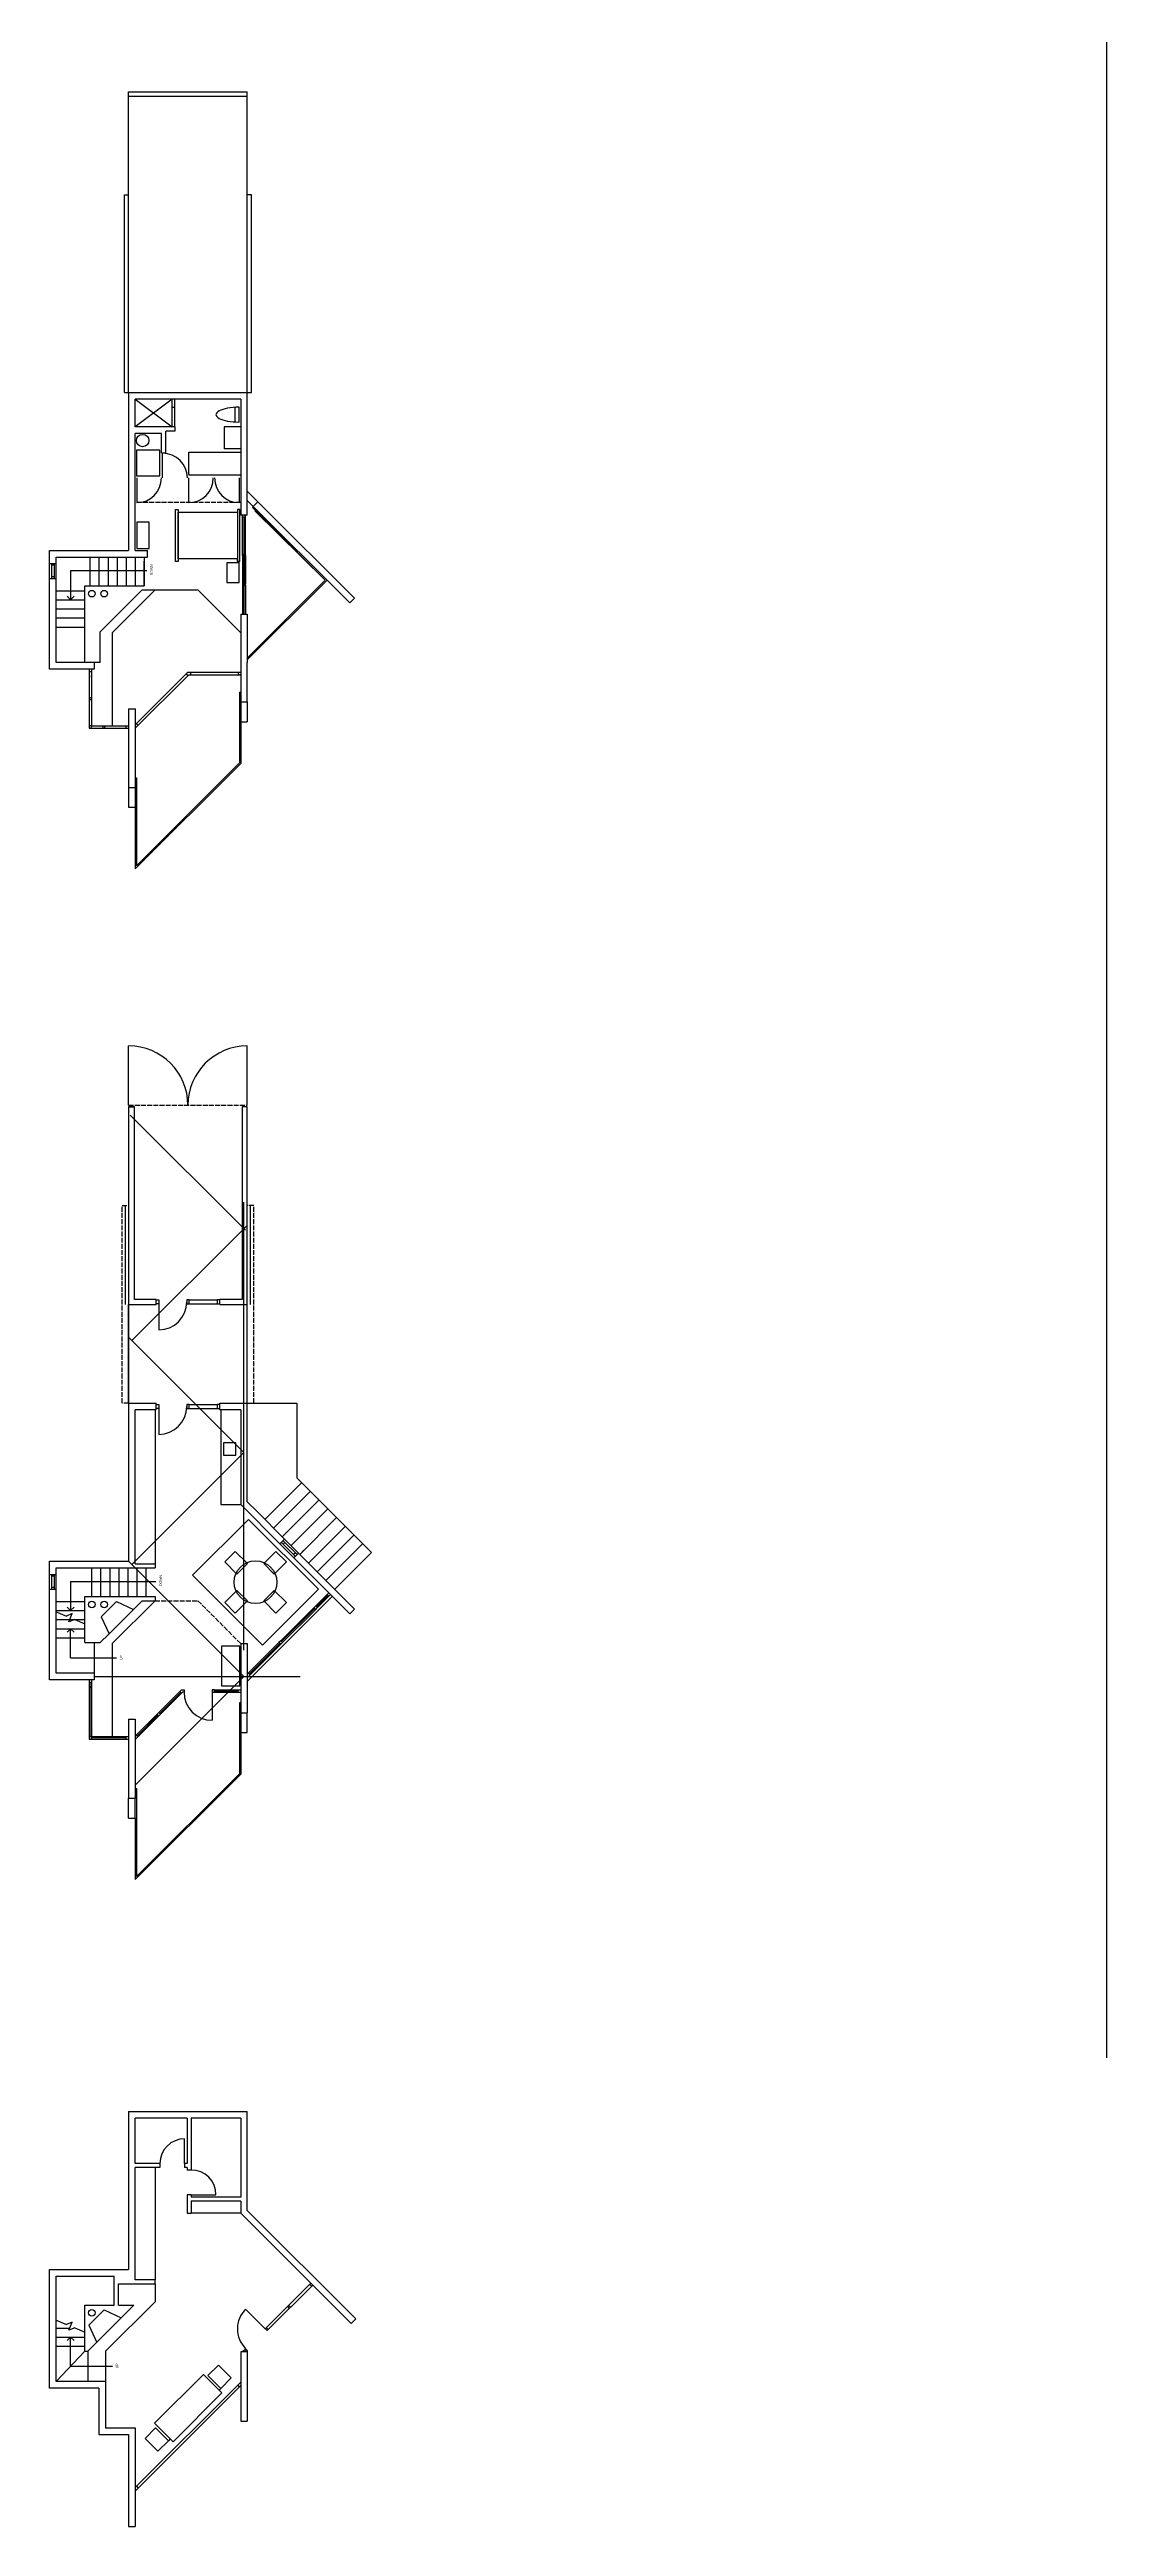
# Model space of a CAD drawing. Header units: inches. Extents: x -30960 to 5972, y 141 to 7569.
# Drawn here: x -16500 to -15217, y 141 to 3150 of the extents above; entities that cross this region are included whole.
import ezdxf

# ---------------------------------------------------------------- set-up
doc = ezdxf.new("R2010")
doc.units = ezdxf.units.IN
doc.header["$LTSCALE"] = 0.5
doc.header["$MEASUREMENT"] = 0
doc.linetypes.add('ACAD_ISO02W100', pattern=[15, 12, -3])
doc.layers.get('0').update_dxf_attribs({"color": 253})
for name, color, linetype in [('A-doors', 254, 'Continuous'), ('A-Elev-North', 7, 'Continuous'), ('A-Elev-South', 7, 'Continuous'), ('A-fixtures', 140, 'Continuous'), ('A-furniture', 33, 'Continuous'), ('A-glazing', 252, 'Continuous'), ('A-millwork', 252, 'Continuous'), ('A-roof', 253, 'Continuous'), ('A-soffit', 251, 'ACAD_ISO02W100'), ('A-stairs', 252, 'Continuous'), ('A-text', 254, 'Continuous'), ('A-walls', 7, 'Continuous'), ('construction', 160, 'Continuous')]:
    doc.layers.add(name, color=color, linetype=linetype)

msp = doc.modelspace()

# ---------------------------------------------------------------- linework, layer by layer
for p, q in [((-16404.2, 1625.3), (-16404.2, 1505.3)), ((-16404.2, 1505.3), (-16404.2, 1625.3)), ((-16260.2, 1505.3), (-16260.2, 1625.3))]:
    msp.add_line(p, q)
at = {"layer": 'A-doors'}
for p, q in [((-16364.2, 2659.7, -10295.1), (-16359.2, 2659.7, -10295.1)), ((-16404.2, 1867.3), (-16404.2, 1939.3)), ((-16260.2, 1867.3), (-16260.2, 1939.3)), ((-16408.2, 1625.3), (-16408.2, 1745.3)), ((-16256.2, 1625.3), (-16256.2, 1745.3)), ((-16370.7, 1630.8), (-16367.7, 1630.8)), ((-16370.7, 1625.8), (-16370.7, 1630.8)), ((-16367.7, 1625.8), (-16370.7, 1625.8)), ((-16367.7, 1630.8), (-16367.7, 1625.8)), ((-16367.7, 1628.3), (-16367.7, 1594.3)), ((-16330.7, 1630.8), (-16333.7, 1630.8)), ((-16333.7, 1630.8), (-16333.7, 1625.8)), ((-16333.7, 1625.8), (-16330.7, 1625.8)), ((-16330.7, 1625.8), (-16330.7, 1630.8)), ((-16330.7, 1630.8), (-16296.7, 1630.8)), ((-16330.7, 1625.8), (-16296.7, 1625.8)), ((-16293.7, 1630.8), (-16296.7, 1630.8)), ((-16296.7, 1630.8), (-16296.7, 1625.8)), ((-16296.7, 1625.8), (-16293.7, 1625.8)), ((-16293.7, 1625.8), (-16293.7, 1630.8)), ((-16370.7, 1503.8), (-16367.7, 1503.8)), ((-16370.7, 1498.8), (-16370.7, 1503.8)), ((-16367.7, 1498.8), (-16370.7, 1498.8)), ((-16367.7, 1503.8), (-16367.7, 1498.8)), ((-16367.7, 1501.3), (-16367.7, 1467.3)), ((-16330.7, 1503.8), (-16333.7, 1503.8)), ((-16333.7, 1503.8), (-16333.7, 1498.8)), ((-16333.7, 1498.8), (-16330.7, 1498.8)), ((-16330.7, 1498.8), (-16330.7, 1503.8)), ((-16293.7, 1503.8), (-16296.7, 1503.8)), ((-16296.7, 1503.8), (-16296.7, 1498.8)), ((-16296.7, 1498.8), (-16293.7, 1498.8)), ((-16293.7, 1498.8), (-16293.7, 1503.8)), ((-16300, 1157.1), (-16303, 1157.1)), ((-16303, 1157.1), (-16303, 1154.1)), ((-16303, 1154.1), (-16303, 1120.1)), ((-16303, 1154.1), (-16300, 1154.1)), ((-16300, 1154.1), (-16300, 1157.1)), ((-16271.2, 1154.1), (-16271.2, 1157.1)), ((-16336.2, 581.7), (-16336.2, 611.7)), ((-16328.2, 543.7), (-16298.2, 543.7)), ((-16238.3, 380.7), (-16262.3, 404.8))]:
    msp.add_line(p, q, dxfattribs=at)
for centre, radius, start, end in [((-16404.2, 1867.3), 72, 0, 90), ((-16260.2, 1867.3), 72, 90, 180), ((-16367.7, 1628.3), 34, 270, 0), ((-16367.7, 1501.3), 34, 270, 0), ((-16303, 1154.1), 34, 180, 270), ((-16336.2, 581.7), 30, 90, 180), ((-16328.2, 543.7), 30, 0, 90), ((-16238.2, 380.7), 34, 135, 225)]:
    msp.add_arc(centre, radius, start, end, dxfattribs=at)
at = {"layer": 'A-Elev-North', "color": 7}
for p, q in [((-16163.3, 1272.9), (-16161.2, 1275)), ((-16161.2, 1270.8), (-16159.1, 1272.9)), ((-16179.2, 1257), (-16177.1, 1259.1)), ((-16177.1, 1254.8), (-16175, 1257))]:
    msp.add_line(p, q, dxfattribs=at)
at = {"layer": 'A-Elev-North', "color": 254}
for p, q in [((-16219.5, 1216.7), (-16221.7, 1214.5)), ((-16219.5, 1212.4), (-16217.4, 1214.5)), ((-16217.4, 1214.5), (-16218.5, 1215.6)), ((-16258.8, 1177.5), (-16260.2, 1176)), ((-16260.2, 1171.8), (-16256.6, 1175.3))]:
    msp.add_line(p, q, dxfattribs=at)
at = {"layer": 'A-Elev-South', "color": 7}
for p, q in [((-15217.4, 5293.3, -5147.6), (-15217.4, 710, -5147.6)), ((-16260.2, 2357.1, -10295.1), (-16260.2, 2405.1, -10295.1)), ((-16130.1, 1255.2), (-16197.9, 1323)), ((-16135.7, 1249.5), (-16130.1, 1255.2))]:
    msp.add_line(p, q, dxfattribs=at)
at = {"layer": 'A-Elev-South', "color": 251}
for p, q in [((-16265.9, 2536.8, -10295.1), (-16265.9, 2583.8, -10295.1)), ((-16265.9, 2534.8, -10295.1), (-16265.9, 2583.8, -10295.1)), ((-16396.2, 2253.1, -10295.1), (-16396.2, 2229.1, -10295.1))]:
    msp.add_line(p, q, dxfattribs=at)
at = {"layer": 'A-Elev-South', "color": 250}
for p, q in [((-16265.9, 2534.8, -10295.1), (-16265.9, 2500.8, -10295.1)), ((-16262.4, 2498.8, -10295.1), (-16262.4, 2463.8, -10295.1))]:
    msp.add_line(p, q, dxfattribs=at)
at = {"layer": 'A-Elev-South', "color": 253}
for p, q in [((-16262.4, 2534.8, -10295.1), (-16262.4, 2500.8, -10295.1)), ((-16260.2, 1505.3), (-16200.2, 1505.3)), ((-16200.2, 1505.3), (-16200.2, 1414.4)), ((-16200.2, 1414.4), (-16109.6, 1323.8)), ((-16239, 1364.1), (-16194.4, 1408.6)), ((-16228.4, 1353.5), (-16183.8, 1398)), ((-16217.8, 1342.9), (-16173.2, 1387.4)), ((-16207.1, 1332.2), (-16162.6, 1376.8)), ((-16196.5, 1321.6), (-16152, 1366.2)), ((-16185.9, 1311), (-16141.4, 1355.6)), ((-16175.3, 1300.4), (-16130.8, 1345)), ((-16164.7, 1289.8), (-16120.2, 1334.4)), ((-16154.1, 1279.2), (-16109.6, 1323.8)), ((-16268.2, 1141.3), (-16269.7, 1141.3)), ((-16268.2, 1105.3), (-16268.2, 1129.3)), ((-16260.2, 1105.3), (-16260.2, 1129.3)), ((-16404.2, 1001.3), (-16404.2, 1025.3)), ((-16396.2, 1001.3), (-16396.2, 1025.3))]:
    msp.add_line(p, q, dxfattribs=at)
at = {"layer": 'A-Elev-South', "color": 252}
for p, q in [((-16268.2, 2357.1, -10295.1), (-16268.2, 2333.1, -10295.1)), ((-16260.2, 2357.1, -10295.1), (-16260.2, 2333.1, -10295.1)), ((-16404.2, 2253.1, -10295.1), (-16404.2, 2229.1, -10295.1))]:
    msp.add_line(p, q, dxfattribs=at)
at = {"layer": 'A-fixtures'}
for p, q in [((-16396.2, 2725.1, -10295.1), (-16351.2, 2691.1, -10295.1)), ((-16351.2, 2725.1, -10295.1), (-16396.2, 2691.1, -10295.1)), ((-16351.2, 2691.1, -10295.1), (-16351.2, 2725.1, -10295.1)), ((-16351.2, 2715.1, -10295.1), (-16348.2, 2715.1, -10295.1)), ((-16348.2, 2691.1, -10295.1), (-16348.2, 2725.1, -10295.1)), ((-16275.2, 2714.9, -10295.1), (-16275.2, 2697.2, -10295.1)), ((-16270.2, 2697.1, -10295.1), (-16270.2, 2715.1, -10295.1)), ((-16270.2, 2697.1, -10295.1), (-16270.2, 2715.1, -10295.1))]:
    msp.add_line(p, q, dxfattribs=at)
at = {"layer": 'A-fixtures', "elevation": -10295.1}
msp.add_lwpolyline([(-16394.5, 2631.9), (-16366.5, 2631.9), (-16366.5, 2662.9), (-16394.5, 2662.9), (-16394.5, 2631.9)], dxfattribs=at)
at = {"layer": 'A-fixtures'}
msp.add_circle((-16387.2, 2674.6, -10295.1), 7.5, dxfattribs=at)
msp.add_ellipse((-16270.2, 2706.1, -10295.1), major_axis=(28, 0), ratio=0.321429, start_param=1.570796, end_param=4.712389, dxfattribs=at)
at = {"layer": 'A-furniture', "elevation": -10295.1}
for points in [[(-16269.2, 2527.8), (-16269.2, 2590.8), (-16272.2, 2590.8), (-16272.2, 2527.8), (-16269.2, 2527.8), (-16272.2, 2527.8), (-16272.2, 2530.8), (-16344.2, 2530.8), (-16344.2, 2527.8), (-16344.2, 2527.8), (-16347.2, 2527.8), (-16347.2, 2590.8), (-16344.2, 2590.8), (-16344.2, 2587.8), (-16344.2, 2530.8), (-16344.2, 2587.8), (-16272.2, 2587.8)], [(-16394.2, 2543.3), (-16379.2, 2543.3), (-16379.2, 2575.3), (-16394.2, 2575.3), (-16394.2, 2543.3)], [(-16270.2, 2502), (-16270.2, 2526), (-16285.2, 2526), (-16285.2, 2502), (-16270.2, 2502)]]:
    msp.add_lwpolyline(points, dxfattribs=at)
at = {"layer": 'A-furniture'}
msp.add_lwpolyline([(-16241.7, 1211.4), (-16173.8, 1279.3), (-16258.7, 1364.1), (-16326.5, 1296.3)], close=True, dxfattribs=at)
for points in [[(-16260.1, 1310.4), (-16274.9, 1325.2), (-16287.6, 1312.5), (-16272.8, 1297.7), (-16260.1, 1310.4)], [(-16240.3, 1310.4), (-16225.4, 1325.2), (-16212.7, 1312.5), (-16227.5, 1297.7), (-16240.3, 1310.4)], [(-16272.8, 1277.9), (-16287.6, 1263), (-16274.9, 1250.3), (-16260.1, 1265.1), (-16272.8, 1277.9)], [(-16227.5, 1277.9), (-16212.7, 1263), (-16225.4, 1250.3), (-16240.3, 1265.1), (-16227.5, 1277.9)], [(-16291.4, 1161.9), (-16269.4, 1161.9), (-16269.4, 1209.9), (-16291.4, 1209.9), (-16291.4, 1161.9)], [(-16279.6, 321.2), (-16295.1, 336.8), (-16307.9, 324.1), (-16292.3, 308.5), (-16279.6, 321.2), (-16292.3, 308.5), (-16294.4, 306.4), (-16290.9, 302.9), (-16313.5, 325.5), (-16372.9, 266.1), (-16350.3, 243.5), (-16290.9, 302.9), (-16350.3, 243.5), (-16353.8, 247), (-16355.9, 244.9), (-16371.5, 260.4), (-16384.2, 247.7), (-16368.7, 232.1), (-16355.9, 244.9)]]:
    msp.add_lwpolyline(points, dxfattribs=at)
msp.add_circle((-16250.2, 1287.8), 26, dxfattribs=at)
at = {"layer": 'A-glazing'}
for p, q in [((-16265.9, 2581.8, -10295.1), (-16262.4, 2581.8, -10295.1)), ((-16264.2, 2583.8, -10295.1), (-16262.4, 2583.8, -10295.1)), ((-16262.4, 2534.8, -10295.1), (-16262.4, 2583.8, -10295.1)), ((-16262.4, 2498.8, -10295.1), (-16262.4, 2583.8, -10295.1)), ((-16385.2, 2498.1, -10295.1), (-16385.2, 2528.1, -10295.1)), ((-16265.9, 2536.8, -10295.1), (-16262.4, 2536.8, -10295.1)), ((-16265.9, 2534.8, -10295.1), (-16262.4, 2534.8, -10295.1)), ((-16497.7, 2525.1, -10295.1), (-16497.7, 2507.1, -10295.1)), ((-16494.7, 2523.1, -10295.1), (-16497.7, 2523.1, -10295.1)), ((-16494.7, 2509.1, -10295.1), (-16497.7, 2509.1, -10295.1)), ((-16494.7, 2525.1, -10295.1), (-16494.7, 2507.1, -10295.1)), ((-16265.9, 2500.8, -10295.1), (-16262.4, 2500.8, -10295.1)), ((-16265.9, 2498.8, -10295.1), (-16262.4, 2498.8, -10295.1)), ((-16265.9, 2465.8, -10295.1), (-16264.2, 2465.8, -10295.1)), ((-16265.9, 2463.8, -10295.1), (-16264.2, 2463.8, -10295.1)), ((-16452.2, 2397.1, -10295.1), (-16452.2, 2325.1, -10295.1)), ((-16452.2, 2394.1, -10295.1), (-16449.2, 2394.1, -10295.1)), ((-16452.2, 2389.1, -10295.1), (-16452.2, 2387.1, -10295.1)), ((-16449.2, 2397.1, -10295.1), (-16449.2, 2328.1, -10295.1)), ((-16449.2, 2387.1, -10295.1), (-16449.2, 2389.1, -10295.1)), ((-16332.3, 2393.2, -10295.1), (-16396.2, 2329.3, -10295.1)), ((-16331.1, 2390.2, -10295.1), (-16396.2, 2325.1, -10295.1)), ((-16334.4, 2391.1, -10295.1), (-16332.3, 2388.9, -10295.1)), ((-16332.3, 2393.2, -10295.1), (-16329.2, 2393.2, -10295.1)), ((-16331.1, 2390.2, -10295.1), (-16329.2, 2390.2, -10295.1)), ((-16329.2, 2393.2, -10295.1), (-16329.2, 2390.2, -10295.1)), ((-16329.2, 2393.2, -10295.1), (-16268.2, 2393.2, -10295.1)), ((-16329.2, 2390.2, -10295.1), (-16268.2, 2390.2, -10295.1)), ((-16271.2, 2393.2, -10295.1), (-16271.2, 2390.2, -10295.1)), ((-16449.2, 2362.1, -10295.1), (-16452.2, 2362.1, -10295.1)), ((-16452.2, 2360.1, -10295.1), (-16449.2, 2360.1, -10295.1)), ((-16449.2, 2362.1, -10295.1), (-16449.2, 2360.1, -10295.1)), ((-16449.2, 2359.1, -10295.1), (-16449.2, 2361.1, -10295.1)), ((-16449.2, 2328.1, -10295.1), (-16452.2, 2328.1, -10295.1)), ((-16452.2, 2325.1, -10295.1), (-16449.2, 2325.1, -10295.1)), ((-16449.2, 2325.1, -10295.1), (-16449.2, 2328.1, -10295.1)), ((-16449.2, 2328.1, -10295.1), (-16404.2, 2328.1, -10295.1)), ((-16449.2, 2325.1, -10295.1), (-16404.2, 2325.1, -10295.1)), ((-16435.2, 2325.1, -10295.1), (-16435.2, 2328.1, -10295.1)), ((-16433.2, 2325.1, -10295.1), (-16433.2, 2328.1, -10295.1)), ((-16407.2, 2325.1, -10295.1), (-16407.2, 2328.1, -10295.1)), ((-16394.8, 2330.7, -10295.1), (-16392.6, 2328.6, -10295.1)), ((-16330.7, 1503.8), (-16296.7, 1503.8)), ((-16330.7, 1498.8), (-16296.7, 1498.8)), ((-16201.8, 1319.1), (-16218.8, 1336.1)), ((-16214.6, 1336.1), (-16216.7, 1334)), ((-16191.6, 1326.6), (-16193.7, 1324.5)), ((-16497.7, 1297.3), (-16497.7, 1279.3)), ((-16494.7, 1295.3), (-16497.7, 1295.3)), ((-16494.7, 1297.3), (-16494.7, 1279.3)), ((-16201.8, 1323.4), (-16203.9, 1321.3)), ((-16494.7, 1281.3), (-16497.7, 1281.3)), ((-16156.9, 1270.7), (-16260.1, 1167.5)), ((-16163.3, 1272.9), (-16177.1, 1259.1)), ((-16162.3, 1271.8), (-16176.1, 1258)), ((-16161.2, 1270.8), (-16175, 1257)), ((-16179.2, 1257), (-16219.5, 1216.7)), ((-16178.2, 1255.9), (-16218.5, 1215.6)), ((-16177.1, 1254.8), (-16217.4, 1214.5)), ((-16221.7, 1214.5), (-16258.8, 1177.5)), ((-16220.6, 1213.5), (-16257.7, 1176.4)), ((-16219.5, 1212.4), (-16256.6, 1175.3)), ((-16452.2, 1169.3), (-16452.2, 1097.3)), ((-16452.2, 1166.3), (-16449.2, 1166.3)), ((-16452.2, 1161.3), (-16452.2, 1159.3)), ((-16450.7, 1100.3), (-16450.7, 1166.3)), ((-16449.2, 1169.3), (-16449.2, 1100.3)), ((-16449.2, 1159.3), (-16449.2, 1161.3)), ((-16338.7, 1154.1), (-16396.2, 1096.6)), ((-16341, 1153.9), (-16366.5, 1128.5)), ((-16342.1, 1155), (-16340, 1152.9)), ((-16340, 1157.1), (-16337, 1157.1)), ((-16337, 1154.1), (-16338.7, 1154.1)), ((-16337, 1157.1), (-16337, 1154.1)), ((-16271.2, 1155.6), (-16300, 1155.6)), ((-16368.6, 1126.3), (-16394, 1100.9)), ((-16369.7, 1127.4), (-16367.5, 1125.3)), ((-16367.5, 1129.5), (-16365.4, 1127.4)), ((-16449.2, 1100.3), (-16452.2, 1100.3)), ((-16452.2, 1097.3), (-16449.2, 1097.3)), ((-16449.2, 1097.3), (-16449.2, 1100.3)), ((-16449.2, 1100.3), (-16404.2, 1100.3)), ((-16407.2, 1098.8), (-16449.2, 1098.8)), ((-16449.2, 1097.3), (-16404.2, 1097.3)), ((-16407.2, 1097.3), (-16407.2, 1100.3)), ((-16395.1, 1102), (-16393, 1099.8)), ((-16238.3, 380.8), (-16182.9, 436.2)), ((-16234.8, 380), (-16180.8, 434)), ((-16184.3, 434.7), (-16182.2, 432.6)), ((-16182.9, 436.1), (-16180.8, 434)), ((-16182.2, 432.6), (-16180.8, 434)), ((-16211.3, 407.8), (-16209.2, 405.6)), ((-16209.9, 409.2), (-16207.8, 407)), ((-16238.2, 380.7), (-16236.1, 378.6)), ((-16236.8, 382.1), (-16234.7, 380)), ((-16236.1, 378.6), (-16234.7, 380)), ((-16262.3, 356.6), (-16266.2, 352.7)), ((-16263.7, 355.2), (-16261.6, 353.1)), ((-16262.3, 356.6), (-16260.2, 354.5)), ((-16261.6, 353.1), (-16260.2, 354.5)), ((-16260.2, 354.5), (-16260.2, 352.7)), ((-16268.2, 316.1), (-16396.2, 188.1)), ((-16268.2, 311.8), (-16396.2, 183.8)), ((-16269.6, 310.4), (-16271.7, 312.6)), ((-16394.8, 189.5), (-16392.6, 187.4))]:
    msp.add_line(p, q, dxfattribs=at)
at = {"layer": 'A-glazing', "color": 253}
for p, q in [((-16203.6, 1317.4), (-16220.6, 1334.3)), ((-16199.7, 1321.3), (-16216.7, 1338.2)), ((-16197.9, 1323), (-16214.9, 1340))]:
    msp.add_line(p, q, dxfattribs=at)
at = {"layer": 'A-glazing', "color": 254}
for p, q in [((-16161.2, 1270.8), (-16163.3, 1272.9)), ((-16177.1, 1254.8), (-16179.2, 1257)), ((-16175, 1257), (-16177.1, 1259.1)), ((-16219.5, 1212.4), (-16221.7, 1214.5)), ((-16217.4, 1214.5), (-16219.5, 1216.7)), ((-16256.6, 1175.3), (-16258.8, 1177.5))]:
    msp.add_line(p, q, dxfattribs=at)
at = {"layer": 'A-glazing', "color": 252}
for p, q in [((-16340, 1157.1), (-16396.2, 1100.9)), ((-16300, 1157.1), (-16268.2, 1157.1)), ((-16300, 1154.1), (-16268.2, 1154.1))]:
    msp.add_line(p, q, dxfattribs=at)
at = {"layer": 'A-millwork'}
for p, q in [((-16288.2, 2691.1, -10295.1), (-16288.2, 2664.7, -10295.1)), ((-16268.2, 2691.1, -10295.1), (-16288.2, 2691.1, -10295.1)), ((-16362.9, 2629.2, -10295.1), (-16362.9, 2659.2, -10295.1)), ((-16331.2, 2633.9, -10295.1), (-16331.2, 2660.4, -10295.1)), ((-16331.2, 2660.4, -10295.1), (-16268.2, 2660.4, -10295.1)), ((-16268.2, 2664.7, -10295.1), (-16288.2, 2664.7, -10295.1)), ((-16394.4, 2629.2, -10295.1), (-16394.4, 2599.2, -10295.1)), ((-16331.4, 2629.2, -10295.1), (-16331.4, 2599.2, -10295.1)), ((-16331.2, 2633.9, -10295.1), (-16331.2, 2632.4, -10295.1)), ((-16268.2, 2632.4, -10295.1), (-16331.2, 2632.4, -10295.1)), ((-16269.9, 2629.2, -10295.1), (-16269.9, 2599.2, -10295.1)), ((-16254, 2593.5, -10295.1), (-16165.5, 2505, -10295.1)), ((-16251, 2589.2, -10295.1), (-16165.5, 2505, -10295.1)), ((-16264.2, 2581.8, -10295.1), (-16264.2, 2536.8, -10295.1)), ((-16264.2, 2581.8, -10295.1), (-16264.2, 2536.8, -10295.1)), ((-16265.9, 2536.8, -10295.1), (-16265.9, 2534.8, -10295.1)), ((-16264.2, 2534.8, -10295.1), (-16264.2, 2463.8, -10295.1)), ((-16264.2, 2534.8, -10295.1), (-16264.2, 2499.8, -10295.1)), ((-16265.9, 2500.8, -10295.1), (-16265.9, 2463.8, -10295.1)), ((-16265.9, 2500.8, -10295.1), (-16265.9, 2499.8, -10295.1)), ((-16165.5, 2505, -10295.1), (-16260.2, 2410.3, -10295.1)), ((-16268.2, 2390.2, -10295.1), (-16269.7, 2390.2, -10295.1)), ((-16269.7, 2369.1, -10295.1), (-16268.2, 2369.1, -10295.1)), ((-16268.2, 2333.1, -10295.1), (-16268.2, 2282.4, -10295.1)), ((-16268.2, 2282.4, -10295.1), (-16396.2, 2154.4, -10295.1)), ((-16396.2, 2265.1, -10295.1), (-16394.7, 2265.1, -10295.1)), ((-16396.2, 2229.1, -10295.1), (-16396.2, 2154.4, -10295.1)), ((-16372.2, 1497.3), (-16372.2, 1310.3)), ((-16292.2, 1497.3), (-16292.2, 1382)), ((-16289.2, 1457), (-16289.2, 1442)), ((-16274.2, 1457), (-16289.2, 1457)), ((-16274.2, 1442), (-16274.2, 1457)), ((-16289.2, 1442), (-16274.2, 1442)), ((-16292.2, 1382), (-16268.2, 1382)), ((-16269.7, 1141.3), (-16269.7, 1055.2)), ((-16268.2, 1129.3), (-16268.2, 1054.6)), ((-16268.2, 1054.6), (-16396.2, 926.6)), ((-16269.7, 1055.2), (-16394.7, 930.2)), ((-16396.2, 1037.3), (-16394.7, 1037.3)), ((-16394.7, 1037.3), (-16394.7, 930.2)), ((-16396.2, 1001.3), (-16396.2, 926.6)), ((-16372.2, 576.7), (-16372.2, 440.3)), ((-16268.2, 521.4), (-16328.2, 521.4))]:
    msp.add_line(p, q, dxfattribs=at)
at = {"layer": 'A-millwork', "color": 254}
msp.add_line((-16163.4, 2505, -10295.1), (-16260.2, 2408.2, -10295.1), dxfattribs=at)
at = {"layer": 'A-millwork', "color": 251}
for p, q in [((-16269.7, 2369.1, -10295.1), (-16269.7, 2283, -10295.1)), ((-16269.7, 2283, -10295.1), (-16394.7, 2158, -10295.1)), ((-16394.7, 2265.1, -10295.1), (-16394.7, 2158, -10295.1))]:
    msp.add_line(p, q, dxfattribs=at)
at = {"layer": 'A-millwork'}
for centre, start, end in [((-16362.9, 2629.2, -10295.1), 0, 90), ((-16394.4, 2629.2, -10295.1), 270, 0), ((-16331.4, 2629.2, -10295.1), 270, 0), ((-16269.9, 2629.2, -10295.1), 180, 270)]:
    msp.add_arc(centre, 30, start, end, dxfattribs=at)
at = {"layer": 'A-roof'}
for p, q in [((-16404.2, 3098.1, -10295.1), (-16260.2, 3098.1, -10295.1)), ((-16404.2, 3093.1, -10295.1), (-16404.2, 3098.1, -10295.1)), ((-16404.2, 2733.1, -10295.1), (-16404.2, 3093.1, -10295.1)), ((-16404.2, 3093.1, -10295.1), (-16260.2, 3093.1, -10295.1)), ((-16260.2, 3093.1, -10295.1), (-16260.2, 3098.1, -10295.1)), ((-16260.2, 2733.1, -10295.1), (-16260.2, 3093.1, -10295.1)), ((-16409.2, 2733.1, -10295.1), (-16409.2, 2973.1, -10295.1)), ((-16409.2, 2973.1, -10295.1), (-16404.2, 2973.1, -10295.1)), ((-16255.2, 2973.1, -10295.1), (-16260.2, 2973.1, -10295.1)), ((-16255.2, 2733.1, -10295.1), (-16255.2, 2973.1, -10295.1)), ((-16409.2, 2733.1, -10295.1), (-16404.2, 2733.1, -10295.1)), ((-16260.2, 2733.1, -10295.1), (-16255.2, 2733.1, -10295.1))]:
    msp.add_line(p, q, dxfattribs=at)
at = {"layer": 'A-soffit'}
for p, q in [((-16268.2, 2599.2, -10295.1), (-16396.2, 2599.2, -10295.1)), ((-16404.2, 1867.3), (-16260.2, 1867.3)), ((-16412.2, 1505.3), (-16412.2, 1745.3)), ((-16412.2, 1745.3), (-16404.2, 1745.3)), ((-16252.2, 1745.3), (-16260.2, 1745.3)), ((-16252.2, 1505.3), (-16252.2, 1745.3)), ((-16404.2, 1505.3), (-16412.2, 1505.3)), ((-16260.2, 1505.3), (-16252.2, 1505.3)), ((-16372.2, 1265.3), (-16320.2, 1265.3)), ((-16268.2, 1213.3), (-16320.2, 1265.3))]:
    msp.add_line(p, q, dxfattribs=at)
at = {"layer": 'A-stairs'}
for p, q in [((-16451.2, 2533.1, -10295.1), (-16451.2, 2498.1, -10295.1)), ((-16440.2, 2533.1, -10295.1), (-16440.2, 2498.1, -10295.1)), ((-16429.2, 2533.1, -10295.1), (-16429.2, 2498.1, -10295.1)), ((-16418.2, 2533.1, -10295.1), (-16418.2, 2498.1, -10295.1)), ((-16407.2, 2533.1, -10295.1), (-16407.2, 2498.1, -10295.1)), ((-16396.2, 2533.1, -10295.1), (-16396.2, 2498.1, -10295.1)), ((-16385.2, 2533.1, -10295.1), (-16385.2, 2498.1, -10295.1)), ((-16492.2, 2492.1, -10295.1), (-16457.2, 2492.1, -10295.1)), ((-16492.2, 2481.1, -10295.1), (-16457.2, 2481.1, -10295.1)), ((-16492.2, 2470.1, -10295.1), (-16457.2, 2470.1, -10295.1)), ((-16372.2, 2493.1, -10295.1), (-16424.2, 2441.1, -10295.1)), ((-16492.2, 2459.1, -10295.1), (-16457.2, 2459.1, -10295.1)), ((-16492.2, 2448.1, -10295.1), (-16457.2, 2448.1, -10295.1)), ((-16424.2, 2441.1, -10295.1), (-16424.2, 2328.1, -10295.1)), ((-16449.2, 1305.3), (-16449.2, 1270.3)), ((-16438.2, 1305.3), (-16438.2, 1270.3)), ((-16427.2, 1305.3), (-16427.2, 1270.3)), ((-16416.2, 1305.3), (-16416.2, 1270.3)), ((-16405.2, 1305.3), (-16405.2, 1270.3)), ((-16394.2, 1305.3), (-16394.2, 1270.3)), ((-16383.2, 1305.3), (-16383.2, 1270.3)), ((-16492.2, 1264.3), (-16457.2, 1264.3)), ((-16372.2, 1265.3), (-16424.2, 1213.3)), ((-16492.2, 1253.3), (-16457.2, 1253.3)), ((-16492.2, 1251.8), (-16479.8, 1246.7)), ((-16492.2, 1242.3), (-16457.2, 1242.3)), ((-16472.6, 1249.6), (-16479.8, 1246.7)), ((-16476.8, 1239.5), (-16472.6, 1249.6)), ((-16469.6, 1242.5), (-16476.8, 1239.5)), ((-16469.6, 1242.5), (-16457.2, 1237.3)), ((-16492.2, 1231.3), (-16457.2, 1231.3)), ((-16492.2, 1220.3), (-16457.2, 1220.3)), ((-16446.2, 1214.4), (-16446.2, 1177.3)), ((-16424.2, 1213.3), (-16424.2, 1100.3)), ((-16372.2, 435.3), (-16372.2, 413.8)), ((-16492.2, 391.3), (-16479.8, 386.1)), ((-16432.2, 353.8), (-16372.2, 413.8)), ((-16492.2, 381.8), (-16475.6, 381.8)), ((-16492.2, 370.8), (-16457.2, 370.8)), ((-16472.6, 389.1), (-16479.8, 386.1)), ((-16476.8, 379), (-16472.6, 389.1)), ((-16469.6, 381.9), (-16476.8, 379)), ((-16469.6, 381.9), (-16457.2, 376.8)), ((-16492.2, 359.8), (-16457.2, 359.8)), ((-16453.6, 353.8), (-16453.6, 316.7)), ((-16432.2, 353.8), (-16432.2, 316.7))]:
    msp.add_line(p, q, dxfattribs=at)
at = {"layer": 'A-text'}
for p, q in [((-16474.7, 2516.6, -10295.1), (-16474.7, 2481.1, -10295.1)), ((-16474.7, 2516.6, -10295.1), (-16382, 2516.6, -10295.1)), ((-16474.7, 2481.1, -10295.1), (-16478.9, 2485.4, -10295.1)), ((-16474.7, 2481.1, -10295.1), (-16470.4, 2485.4, -10295.1)), ((-16474.7, 1288.8), (-16474.7, 1253.3)), ((-16474.7, 1288.8), (-16371, 1288.8)), ((-16474.7, 1253.3), (-16478.9, 1257.6)), ((-16474.7, 1253.3), (-16470.4, 1257.6)), ((-16474.7, 1231.3), (-16478.9, 1227.1)), ((-16474.7, 1231.3), (-16470.4, 1227.1)), ((-16474.7, 1195.8), (-16474.7, 1231.3)), ((-16474.7, 1195.8), (-16418.9, 1195.8)), ((-16474.7, 370.8), (-16478.9, 366.5)), ((-16474.7, 370.8), (-16470.4, 366.5)), ((-16474.7, 335.3), (-16474.7, 370.8)), ((-16492.2, 316.7), (-16457.2, 353.8)), ((-16474.7, 335.3), (-16423.9, 335.3))]:
    msp.add_line(p, q, dxfattribs=at)
at = {"layer": 'A-walls'}
for p, q in [((-16404.2, 2733.1, -10295.1), (-16260.2, 2733.1, -10295.1)), ((-16404.2, 2733.1, -10295.1), (-16404.2, 2541.1, -10295.1)), ((-16268.2, 2725.1, -10295.1), (-16396.2, 2725.1, -10295.1)), ((-16396.2, 2691.1, -10295.1), (-16396.2, 2725.1, -10295.1)), ((-16268.2, 2725.1, -10295.1), (-16268.2, 2583.8, -10295.1)), ((-16260.2, 2583.8, -10295.1), (-16260.2, 2733.1, -10295.1)), ((-16348.2, 2691.1, -10295.1), (-16396.2, 2691.1, -10295.1)), ((-16364.2, 2683.1, -10295.1), (-16396.2, 2683.1, -10295.1)), ((-16396.2, 2541.1, -10295.1), (-16396.2, 2683.1, -10295.1)), ((-16364.2, 2659.7, -10295.1), (-16364.2, 2683.1, -10295.1)), ((-16359.2, 2659.7, -10295.1), (-16359.2, 2686.1, -10295.1)), ((-16348.2, 2686.1, -10295.1), (-16359.2, 2686.1, -10295.1)), ((-16348.2, 2691.1, -10295.1), (-16348.2, 2686.1, -10295.1)), ((-16260.2, 2583.8, -10295.1), (-16268.2, 2583.8, -10295.1)), ((-16500.2, 2541.1, -10295.1), (-16404.2, 2541.1, -10295.1)), ((-16500.2, 2525.1, -10295.1), (-16500.2, 2541.1, -10295.1)), ((-16492.2, 2533.1, -10295.1), (-16381.2, 2533.1, -10295.1)), ((-16492.2, 2525.1, -10295.1), (-16492.2, 2533.1, -10295.1)), ((-16396.2, 2541.1, -10295.1), (-16381.2, 2541.1, -10295.1)), ((-16381.2, 2533.1, -10295.1), (-16381.2, 2541.1, -10295.1)), ((-16500.2, 2525.1, -10295.1), (-16492.2, 2525.1, -10295.1)), ((-16500.2, 2397.1, -10295.1), (-16500.2, 2507.1, -10295.1)), ((-16500.2, 2507.1, -10295.1), (-16492.2, 2507.1, -10295.1)), ((-16492.2, 2405.1, -10295.1), (-16492.2, 2507.1, -10295.1)), ((-16457.2, 2405.1, -10295.1), (-16457.2, 2498.1, -10295.1)), ((-16457.2, 2498.1, -10295.1), (-16385.2, 2498.1, -10295.1)), ((-16428.2, 2452.6, -10295.1), (-16398.2, 2482.6, -10295.1)), ((-16387.7, 2493.1, -10295.1), (-16398.2, 2482.6, -10295.1)), ((-16387.7, 2493.1, -10295.1), (-16320.2, 2493.1, -10295.1)), ((-16320.2, 2493.1, -10295.1), (-16268.2, 2441.1, -10295.1)), ((-16428.2, 2452.6, -10295.1), (-16438.6, 2442.2, -10295.1)), ((-16438.6, 2405.1, -10295.1), (-16438.6, 2442.2, -10295.1)), ((-16268.2, 2463.8, -10295.1), (-16260.2, 2463.8, -10295.1)), ((-16268.2, 2463.8, -10295.1), (-16268.2, 2357.1, -10295.1)), ((-16260.2, 2463.8, -10295.1), (-16260.2, 2405.1, -10295.1)), ((-16446.2, 2397.1, -10295.1), (-16500.2, 2397.1, -10295.1)), ((-16438.6, 2405.1, -10295.1), (-16492.2, 2405.1, -10295.1)), ((-16446.2, 2405.1, -10295.1), (-16446.2, 2397.1, -10295.1)), ((-16404.2, 2348.9, -10295.1), (-16404.2, 2253.1, -10295.1)), ((-16404.2, 2348.9, -10295.1), (-16396.2, 2348.9, -10295.1)), ((-16396.2, 2348.9, -10295.1), (-16396.2, 2253.1, -10295.1)), ((-16268.2, 2357.1, -10295.1), (-16260.2, 2357.1, -10295.1)), ((-16404.2, 2253.1, -10295.1), (-16396.2, 2253.1, -10295.1)), ((-16404.2, 1865.3), (-16404.2, 1625.3)), ((-16404.2, 1865.3), (-16397.2, 1865.3)), ((-16397.2, 1865.3), (-16404.2, 1865.3)), ((-16397.2, 1631.3), (-16397.2, 1865.3)), ((-16266.2, 1865.3), (-16266.2, 1631.3)), ((-16260.2, 1865.3), (-16266.2, 1865.3)), ((-16260.2, 1625.3), (-16260.2, 1865.3)), ((-16404.2, 1625.3), (-16370.7, 1625.3)), ((-16370.7, 1631.3), (-16397.2, 1631.3)), ((-16370.7, 1625.3), (-16370.7, 1631.3)), ((-16266.2, 1631.3), (-16293.7, 1631.3)), ((-16293.7, 1625.3), (-16293.7, 1631.3)), ((-16293.7, 1625.3), (-16260.2, 1625.3)), ((-16404.2, 1505.3), (-16404.2, 1313.3)), ((-16404.2, 1505.3), (-16370.7, 1505.3)), ((-16370.7, 1497.3), (-16370.7, 1505.3)), ((-16293.7, 1505.3), (-16260.2, 1505.3)), ((-16293.7, 1497.3), (-16293.7, 1505.3)), ((-16260.2, 1385.3), (-16260.2, 1505.3)), ((-16396.2, 1310.3), (-16396.2, 1497.3)), ((-16370.7, 1497.3), (-16396.2, 1497.3)), ((-16268.2, 1497.3), (-16293.7, 1497.3)), ((-16268.2, 1497.3), (-16268.2, 1382)), ((-16260.2, 1385.3), (-16248.8, 1373.9)), ((-16220.6, 1334.3), (-16268.2, 1382)), ((-16248.8, 1373.9), (-16214.9, 1340)), ((-16214.9, 1340), (-16220.6, 1334.3)), ((-16500.2, 1297.3), (-16500.2, 1313.3)), ((-16500.2, 1313.3), (-16404.2, 1313.3)), ((-16500.2, 1297.3), (-16492.2, 1297.3)), ((-16492.2, 1297.3), (-16492.2, 1305.3)), ((-16492.2, 1305.3), (-16372.2, 1305.3)), ((-16396.2, 1310.3), (-16372.2, 1310.3)), ((-16372.2, 1310.3), (-16372.2, 1305.3)), ((-16197.9, 1323), (-16203.6, 1317.4)), ((-16135.7, 1249.5), (-16203.6, 1317.4)), ((-16500.2, 1279.3), (-16492.2, 1279.3)), ((-16500.2, 1169.3), (-16500.2, 1279.3)), ((-16492.2, 1177.3), (-16492.2, 1279.3)), ((-16457.2, 1270.3), (-16372.2, 1270.3)), ((-16457.2, 1214.4), (-16457.2, 1270.3)), ((-16419, 1264.5), (-16437.7, 1245.8)), ((-16419, 1264.5), (-16398.2, 1254.8)), ((-16387.7, 1265.3), (-16398.2, 1254.8)), ((-16387.7, 1265.3), (-16372.2, 1265.3)), ((-16372.2, 1270.3), (-16372.2, 1265.3)), ((-16437.7, 1245.8), (-16428, 1225)), ((-16428.2, 1224.8), (-16398.2, 1254.8)), ((-16457.2, 1214.4), (-16438.6, 1214.4)), ((-16428.2, 1224.8), (-16438.6, 1214.4)), ((-16268.2, 1213.3), (-16260.2, 1213.3)), ((-16268.2, 1213.3), (-16268.2, 1129.3)), ((-16260.2, 1213.3), (-16260.2, 1129.3)), ((-16446.2, 1177.3), (-16492.2, 1177.3)), ((-16446.2, 1177.3), (-16446.2, 1169.3)), ((-16446.2, 1169.3), (-16500.2, 1169.3)), ((-16404.2, 1121.3), (-16404.2, 1025.3)), ((-16404.2, 1121.3), (-16396.2, 1121.3)), ((-16396.2, 1121.3), (-16396.2, 1025.3)), ((-16268.2, 1129.3), (-16260.2, 1129.3)), ((-16404.2, 1025.3), (-16396.2, 1025.3)), ((-16404.2, 644.7), (-16404.2, 452.7)), ((-16404.2, 644.7), (-16260.2, 644.7)), ((-16333.2, 636.7), (-16396.2, 636.7)), ((-16396.2, 581.7), (-16396.2, 636.7)), ((-16333.2, 636.7), (-16333.2, 581.7)), ((-16328.2, 636.7), (-16328.2, 573.7)), ((-16268.2, 636.7), (-16328.2, 636.7)), ((-16268.2, 636.7), (-16268.2, 540.7)), ((-16260.2, 524.7), (-16260.2, 644.7)), ((-16366.2, 581.7), (-16396.2, 581.7)), ((-16396.2, 440.3), (-16396.2, 576.7)), ((-16366.2, 576.7), (-16396.2, 576.7)), ((-16366.2, 581.7), (-16366.2, 576.7)), ((-16336.2, 581.7), (-16336.2, 576.7)), ((-16333.2, 581.7), (-16336.2, 581.7)), ((-16333.2, 576.7), (-16336.2, 576.7)), ((-16333.2, 576.7), (-16333.2, 573.7)), ((-16333.2, 576.7), (-16333.2, 573.7)), ((-16328.2, 573.7), (-16333.2, 573.7)), ((-16328.2, 543.7), (-16333.2, 543.7)), ((-16333.2, 543.7), (-16333.2, 521.4)), ((-16328.2, 543.7), (-16328.2, 540.7)), ((-16328.2, 543.7), (-16328.2, 540.7)), ((-16333.2, 521.4), (-16328.2, 521.4)), ((-16268.2, 540.7), (-16328.2, 540.7)), ((-16328.2, 535.7), (-16328.2, 521.4)), ((-16268.2, 535.7), (-16328.2, 535.7)), ((-16268.2, 535.7), (-16268.2, 521.4)), ((-16134.1, 387.4), (-16268.2, 521.4)), ((-16260.2, 524.7), (-16128.5, 393)), ((-16500.2, 452.7), (-16404.2, 452.7)), ((-16500.2, 308.7), (-16500.2, 452.7)), ((-16492.2, 444.7), (-16421.7, 444.7)), ((-16492.2, 316.7), (-16492.2, 444.7)), ((-16421.7, 409.7), (-16421.7, 444.7)), ((-16416.7, 435.3), (-16372.2, 435.3)), ((-16416.7, 409.7), (-16416.7, 435.3)), ((-16372.2, 440.3), (-16396.2, 440.3)), ((-16372.2, 435.3), (-16372.2, 440.3)), ((-16457.2, 353.8), (-16457.2, 409.7)), ((-16457.2, 409.7), (-16421.7, 409.7)), ((-16434, 404), (-16452.7, 385.2)), ((-16443.2, 364.3), (-16413.2, 394.3)), ((-16434, 404), (-16413.2, 394.3)), ((-16416.7, 409.7), (-16397.7, 409.7)), ((-16397.7, 409.7), (-16413.2, 394.3)), ((-16128.5, 393), (-16134.1, 387.4)), ((-16443.2, 364.3), (-16453.6, 353.8)), ((-16452.7, 385.2), (-16443, 364.4)), ((-16457.2, 353.8), (-16453.6, 353.8)), ((-16268.2, 352.7), (-16268.2, 268.7)), ((-16260.2, 352.7), (-16268.1, 352.7)), ((-16260.2, 352.7), (-16260.2, 268.7)), ((-16440.2, 308.7), (-16500.2, 308.7)), ((-16432.2, 316.7), (-16492.2, 316.7)), ((-16440.2, 308.7), (-16440.2, 252.6)), ((-16432.2, 316.7), (-16432.2, 260.6)), ((-16440.2, 252.6), (-16404.2, 252.6)), ((-16432.2, 260.6), (-16396.2, 260.6)), ((-16404.2, 252.6), (-16404.2, 140.7)), ((-16396.2, 260.6), (-16396.2, 140.7)), ((-16268.2, 268.7), (-16260.2, 268.7)), ((-16404.2, 140.7), (-16396.2, 140.7))]:
    msp.add_line(p, q, dxfattribs=at)
at = {"layer": 'A-walls', "color": 254}
for p, q in [((-16260.2, 2613.1, -10295.1), (-16243, 2595.9, -10295.1)), ((-16247.3, 2600.2, -10295.1), (-16252.9, 2594.5, -10295.1)), ((-16243, 2595.9, -10295.1), (-16130.1, 2483, -10295.1)), ((-16130.1, 2483, -10295.1), (-16135.7, 2477.3, -10295.1))]:
    msp.add_line(p, q, dxfattribs=at)
at = {"layer": 'A-walls', "color": 253}
for p, q in [((-16135.7, 2477.3, -10295.1), (-16260.2, 2601.8, -10295.1)), ((-16252.9, 2594.5, -10295.1), (-16254, 2593.5, -10295.1)), ((-16500.2, 2507.1, -10295.1), (-16500.2, 2525.1, -10295.1)), ((-16492.2, 2507.1, -10295.1), (-16492.2, 2525.1, -10295.1)), ((-16268.2, 2357.1, -10295.1), (-16260.2, 2357.1, -10295.1)), ((-16500.2, 1279.3), (-16500.2, 1297.3)), ((-16492.2, 1279.3), (-16492.2, 1297.3)), ((-16268.2, 1105.3), (-16260.2, 1105.3)), ((-16404.2, 1001.3), (-16396.2, 1001.3))]:
    msp.add_line(p, q, dxfattribs=at)
at = {"layer": 'A-walls', "color": 252}
for p, q in [((-16268.2, 2333.1, -10295.1), (-16260.2, 2333.1, -10295.1)), ((-16404.2, 2229.1, -10295.1), (-16396.2, 2229.1, -10295.1))]:
    msp.add_line(p, q, dxfattribs=at)
at = {"layer": 'A-walls'}
for centre in [(-16449, 2488.6, -10295.1), (-16434, 2488.6, -10295.1), (-16449, 1260.8), (-16434, 1260.8), (-16449, 400.3)]:
    msp.add_circle(centre, 4, dxfattribs=at)
at = {"layer": 'construction'}
for p, q in [((-16402.2, 1855.3), (-16262.2, 1715.3)), ((-16264.2, 1205.3), (-16264.2, 1749.3)), ((-16400.2, 1581.3), (-16260.2, 1721.3)), ((-16404.2, 1585.3), (-16264.2, 1445.3)), ((-16400.2, 1309.3), (-16264.2, 1445.3)), ((-16404.2, 1313.3), (-16264.2, 1173.3)), ((-16446.2, 1173.3), (-16196.2, 1173.3)), ((-16396.2, 1041.3), (-16264.2, 1173.3))]:
    msp.add_line(p, q, dxfattribs=at)

# ---------------------------------------------------------------- texts
at = {"layer": 'A-text'}
for s, p in [('DOWN', (-16374.9, 2511.1, -10295.1)), ('DOWN', (-16363.9, 1283.3)), ('UP', (-16411.8, 1193.4)), ('UP', (-16416.8, 332.9))]:
    msp.add_text(s, height=3, rotation=90, dxfattribs=at).set_placement(p)

doc.saveas('drawing.dxf')
